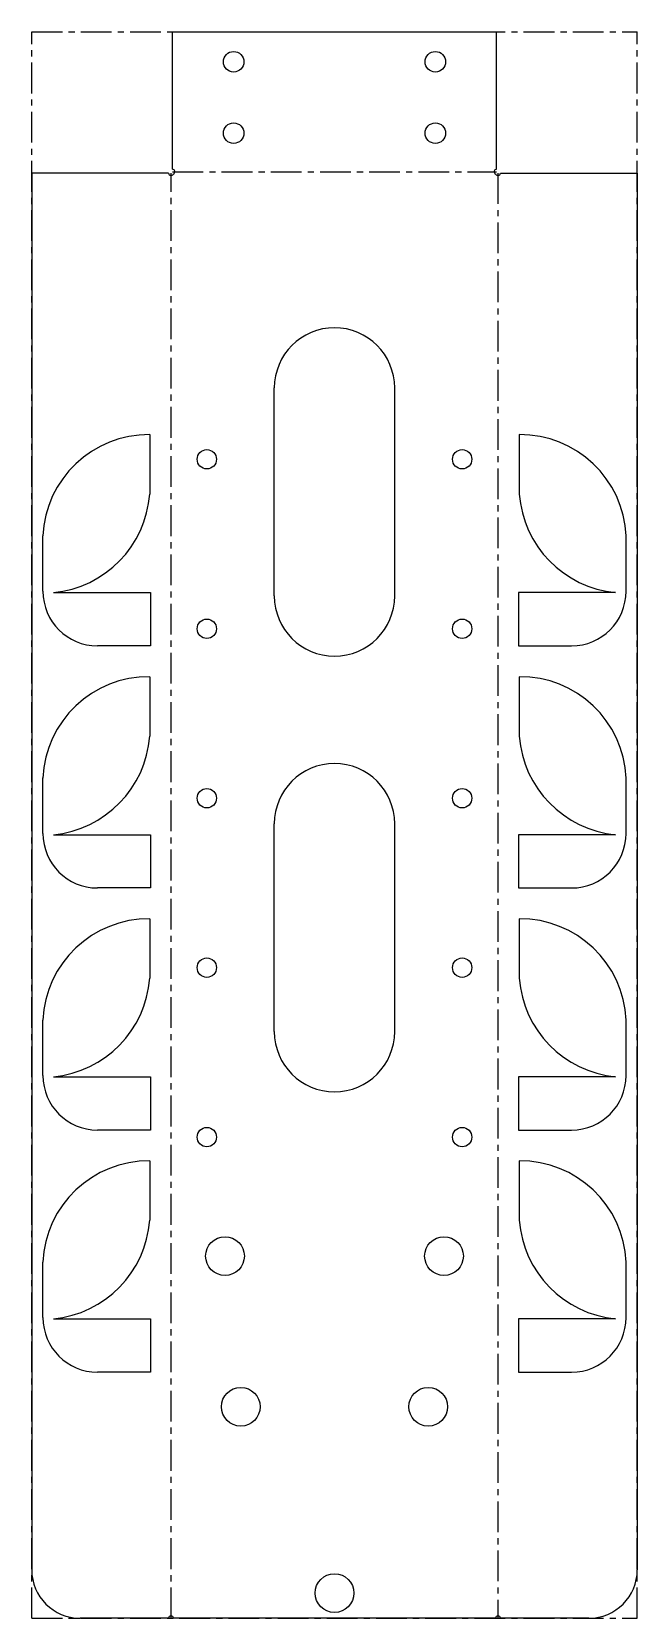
# Model space of a CAD drawing. Header units: millimetres. Extents: x -125 to 125, y -87 to 568.
import ezdxf

# ---------------------------------------------------------------- set-up
doc = ezdxf.new("R2010")
doc.units = ezdxf.units.MM
doc.linetypes.add('CENTERX2', pattern=[20.32, 12.7, -2.54, 2.54, -2.54])

msp = doc.modelspace()

# ---------------------------------------------------------------- linework, layer by layer
at = {"color": 7, "linetype": 'CENTERX2'}
for p, q in [((-125.07, -87.35), (-125.07, 568.02)), ((-125.07, 568.02), (125.07, 568.02)), ((125.07, -87.35), (125.07, 568.02)), ((-67.53, -87.35), (-67.53, 509.58)), ((-66.93, 510.18), (66.93, 510.18)), ((67.53, 509.58), (67.53, -87.35)), ((-125.07, -87.35), (125.07, -87.35))]:
    msp.add_line(p, q, dxfattribs=at)
at = {"color": 7, "linetype": 'Continuous', "lineweight": 25}
for p, q in [((-66.93, 568.02), (66.93, 568.02)), ((-66.93, 511.18), (-66.93, 568.02)), ((66.93, 511.18), (66.93, 568.02)), ((-125.07, 509.58), (-125.07, -67.35)), ((-68.53, 509.58), (-125.07, 509.58)), ((68.53, 509.58), (125.07, 509.58)), ((125.07, 509.58), (125.07, -67.35)), ((-24.87, 334.97), (-24.87, 420.87)), ((24.87, 334.97), (24.87, 420.87)), ((-76.31, 401.59), (-76.31, 377.06)), ((76.31, 401.59), (76.31, 377.06)), ((-120.45, 336.86), (-120.45, 359.75)), ((120.45, 336.86), (120.45, 359.75)), ((-116.12, 336.31), (-76.07, 336.31)), ((-76.07, 336.31), (-76.06, 314.31)), ((76.07, 336.31), (76.06, 314.31)), ((116.12, 336.31), (76.07, 336.31)), ((-76.06, 314.31), (-97.89, 314.31)), ((76.06, 314.31), (97.89, 314.31)), ((-76.31, 301.59), (-76.31, 277.06)), ((76.31, 301.59), (76.31, 277.06)), ((-120.45, 236.86), (-120.45, 259.75)), ((120.45, 236.86), (120.45, 259.75)), ((-116.12, 236.31), (-76.07, 236.31)), ((-76.07, 236.31), (-76.06, 214.31)), ((-24.87, 154.97), (-24.87, 240.87)), ((24.87, 154.97), (24.87, 240.87)), ((76.07, 236.31), (76.06, 214.31)), ((116.12, 236.31), (76.07, 236.31)), ((-76.06, 214.31), (-97.89, 214.31)), ((76.06, 214.31), (97.89, 214.31)), ((-76.31, 201.59), (-76.31, 177.06)), ((76.31, 201.59), (76.31, 177.06)), ((-120.45, 136.86), (-120.45, 159.75)), ((120.45, 136.86), (120.45, 159.75)), ((-116.12, 136.31), (-76.07, 136.31)), ((-76.07, 136.31), (-76.06, 114.31)), ((76.07, 136.31), (76.06, 114.31)), ((116.12, 136.31), (76.07, 136.31)), ((-76.06, 114.31), (-97.89, 114.31)), ((76.06, 114.31), (97.89, 114.31)), ((-76.31, 101.59), (-76.31, 77.06)), ((76.31, 101.59), (76.31, 77.06)), ((-120.45, 36.86), (-120.45, 59.75)), ((120.45, 36.86), (120.45, 59.75)), ((-116.12, 36.31), (-76.07, 36.31)), ((-76.07, 36.31), (-76.06, 14.31)), ((76.07, 36.31), (76.06, 14.31)), ((116.12, 36.31), (76.07, 36.31)), ((-76.06, 14.31), (-97.89, 14.31)), ((76.06, 14.31), (97.89, 14.31)), ((-68.53, -87.35), (-105.07, -87.35)), ((66.53, -87.35), (-66.53, -87.35)), ((105.07, -87.35), (68.53, -87.35))]:
    msp.add_line(p, q, dxfattribs=at)
for centre, radius in [((-41.67, 555.61), 4.25), ((41.67, 555.61), 4.25), ((-41.67, 526.12), 4.25), ((41.67, 526.12), 4.25), ((-52.74, 391.4), 4), ((52.74, 391.4), 4), ((-52.74, 321.4), 4), ((52.74, 321.4), 4), ((-52.74, 251.4), 4), ((52.74, 251.4), 4), ((-52.74, 181.4), 4), ((52.74, 181.4), 4), ((-52.74, 111.4), 4), ((52.74, 111.4), 4), ((-45.23, 62.27), 8), ((45.23, 62.27), 8), ((-38.7, 0.02), 8), ((38.7, 0.02), 8), ((0, -76.93), 8)]:
    msp.add_circle(centre, radius, dxfattribs=at)
for centre, radius, start, end in [((-67.53, 509.58), 1, 180, 340.32811), ((-66.93, 510.18), 1, 289.67189, 90), ((66.93, 510.18), 1, 90, 250.32811), ((67.53, 509.58), 1, 199.67189, 360), ((0, 420.87), 24.87, 0, 180), ((-76.7, 357.8), 43.79, 89.48929, 177.45784), ((76.7, 357.8), 43.79, 2.54216, 90.51071), ((-120.45, 380.36), 44.26, 275.61035, 355.7164), ((120.45, 380.36), 44.26, 184.2836, 264.38965), ((-97.89, 336.86), 22.55, 180, 270), ((0, 334.97), 24.87, 180, 0), ((97.89, 336.86), 22.55, 270, 0), ((-76.7, 257.8), 43.79, 89.48929, 177.45784), ((76.7, 257.8), 43.79, 2.54216, 90.51071), ((-120.45, 280.36), 44.26, 275.61035, 355.7164), ((120.45, 280.36), 44.26, 184.2836, 264.38965), ((0, 240.87), 24.87, 0, 180), ((-97.89, 236.86), 22.55, 180, 270), ((97.89, 236.86), 22.55, 270, 0), ((-76.7, 157.8), 43.79, 89.48929, 177.45784), ((76.7, 157.8), 43.79, 2.54216, 90.51071), ((-120.45, 180.36), 44.26, 275.61035, 355.7164), ((120.45, 180.36), 44.26, 184.2836, 264.38965), ((0, 154.97), 24.87, 180, 0), ((-97.89, 136.86), 22.55, 180, 270), ((97.89, 136.86), 22.55, 270, 0), ((-76.7, 57.8), 43.79, 89.48929, 177.45784), ((76.7, 57.8), 43.79, 2.54216, 90.51071), ((-120.45, 80.36), 44.26, 275.61035, 355.7164), ((120.45, 80.36), 44.26, 184.2836, 264.38965), ((-97.89, 36.86), 22.55, 180, 270), ((97.89, 36.86), 22.55, 270, 0), ((-105.07, -67.35), 20, 180, 270), ((105.07, -67.35), 20, 270, 0), ((-67.53, -87.35), 1, 0, 180), ((67.53, -87.35), 1, 0, 180)]:
    msp.add_arc(centre, radius, start, end, dxfattribs=at)

doc.saveas('drawing.dxf')
